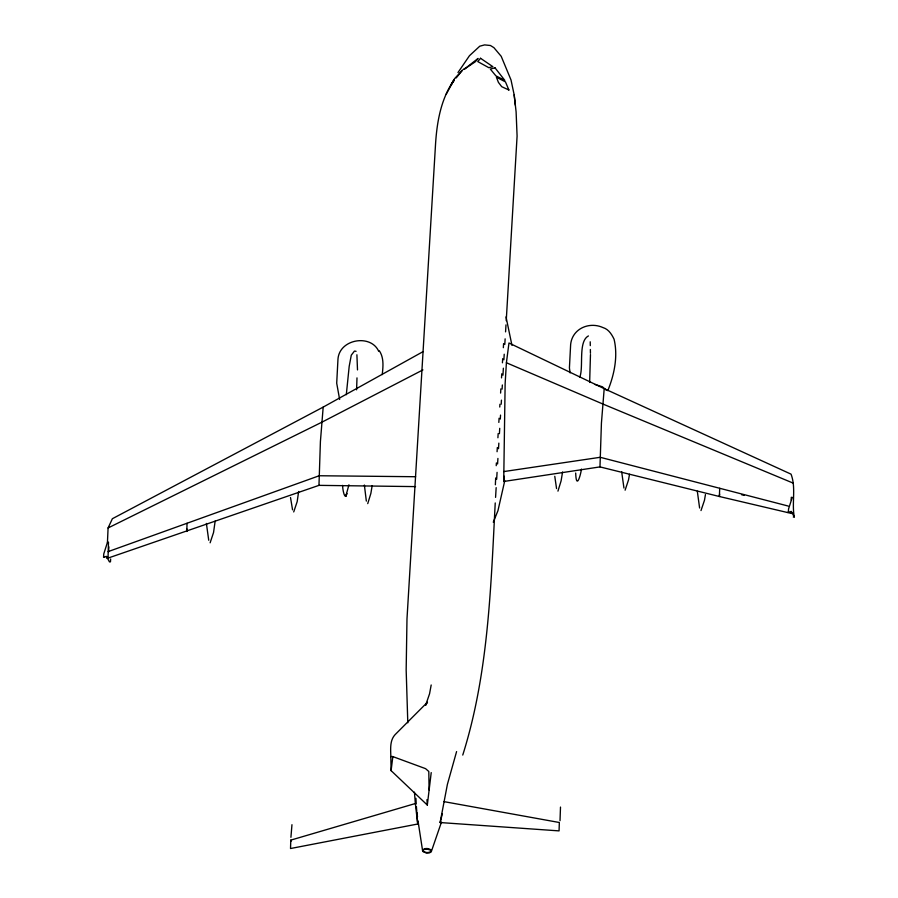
<?xml version="1.0" encoding="UTF-8"?>
<svg xmlns="http://www.w3.org/2000/svg" width="898" height="898" viewBox="0 0 898 898"><rect width="100%" height="100%" fill="white"/><g stroke="black" fill="none" stroke-linecap="round" stroke-linejoin="round"><path stroke-width="1.35" d="M791.722 513.51L719.377 496.504L599.976 466.904L503.711 481.485L505.136 383.682L506.405 362.758L508.975 342.991L604.197 388.643L791.048 474.155C796.234 487.85 791.632 502.7 794.27 516.934L793.271 517.001M414.438 792.159L415.347 803.53L290.795 840.124L290.525 848.52L417.716 824.016L416.874 812.813M106.918 558.477L318.97 485.358L320.406 441.569L323.19 407.097L423.104 351.612M599.976 466.904L601.424 423.115L604.197 388.643M104.55 557.254L103.551 557.321L103.764 553.92L107.446 542.347L108.086 527.957L112.373 518.718L323.19 407.097M107.019 557.411L108.041 557.377L108.49 542.145L107.446 542.347M791.205 500.006L791.295 497.312L792.249 497.38L788.556 508.953L788.354 512.354L787.355 512.421M187.076 523.253L186.75 531.481L186.997 529.068M719.702 488.288L719.377 496.504L719.624 494.091M290.918 837.295L291.962 824.701M495.37 484.774L495.674 477.961M110.645 558.983L110.465 561.834L109.466 561.901L106.458 556.367L104.527 557.007M496.224 465.692L496.392 462.908M497.065 451.728L497.324 447.541M497.907 437.764L498.166 433.577M498.839 422.408L499.086 418.221M499.759 407.041L499.928 404.257M500.601 393.077L500.86 388.89M501.522 377.89L501.769 373.77M502.431 362.792L502.678 358.672M503.34 347.694L503.587 343.586M495.236 502.947C490.813 587.55 488.478 673.556 462.751 755.061M495.573 497.38L496.156 487.648M496.661 479.296L497.077 472.348M497.582 463.997L497.919 458.429M498.513 448.697L498.85 443.129M499.411 433.667L499.737 428.324M500.298 419.063L500.534 415.089M501.196 404.223L501.443 400.149M502.105 389.115L502.352 384.984M502.947 375.196L503.374 368.202M503.879 359.817L504.216 354.227M504.799 344.439L505.136 338.849M505.563 331.867L505.989 324.874M506.236 320.721L517.091 136.058L516.103 111.868L514.172 94.84L511.018 79.967L501.196 56.305L493.911 47.661L490.443 45.506L484.606 44.9L479.757 46.202L469.441 55.743L457.969 72.558M356.989 377.89L356.596 389.833M590.469 354.575L589.649 382.481M382.222 374.623C383.143 366.642 384.052 357.797 379.326 350.759M108.512 552.169L108.905 546.848M560.015 820.682L560.498 807.066M579.693 377.272C583.925 367.619 577.818 341.532 588.415 335.942M346.302 394.716L349.187 366.384L351.286 355.17L354.452 351.073L356.068 351.309M503.711 481.485L504.261 476.209M298.641 491.475L297.182 501.623L293.713 511.939M391.101 770.641L390.821 756.733L391.719 756.464L392.841 756.599L391.101 770.641L427.313 805.057L431.22 772.606M372.142 485.751L370.874 493.384L367.731 503.632M562.575 471.989L561.093 480.89L557.95 491.139M705.446 494.562L704.47 500.287L701.001 510.569M348.94 484.797L345.775 496.358L346.841 493.451C344.899 502.105 342.329 488.052 342.666 485.38M444.05 801.645L559.342 822.501L559.061 830.886L440.121 822.546L447.395 784.381L456.588 751.57M629.509 474.245L628.544 479.858L625.109 490.185M431.186 684.983L429.558 693.795L425.652 705.199L427.459 702.236L395.041 734.71C389.597 740.614 390.709 749.347 390.821 756.733M581.466 469.07C580.377 476.288 576.269 489.825 575.685 473.022M504.777 480.654L497.952 510.693L493.283 522.198M440.121 822.546L442.4 813.633M441.502 821.996L431.309 851.618L429.57 852.853L426.348 853.066L422.7 851.405L418.008 820.907M210.121 542.807L213.544 532.514L215.15 521.132M607.789 390.686C614.333 374.612 618.116 356.225 614.064 339.186C611.684 334.247 608.518 329.184 602.917 327.557C589.223 321.338 572.25 328.668 570.645 344.45L569.422 367.933L570.107 372.883M463.963 69.438L478.062 58.437L475.345 61.726L463.963 69.438L464.389 68.45M446.25 94.122L454.018 80.045C441.12 98.567 437.068 121.129 435.597 143.22L406.985 618.947L406.165 669.998L407.804 722.811M450.684 85.49L454.018 80.045M453.849 80.91L451.503 83.873L454.646 78.564L462.582 70.022L456.195 77.935M422.599 850.63L424.35 849.418L427.583 849.205L430.49 850.114L431.309 851.618M422.913 369.909L321.574 422.352L108.086 527.957M108.198 551.596L319.205 475.749L415.617 476.726M788.354 512.354L791.261 511.411L794.27 516.934M503.789 471.573L600.212 457.295L788.298 506.068M791.767 512.343L790.801 512.477L791.823 512.444M106.963 557.31L107.996 557.31M318.97 485.358L415.527 486.615M595.004 384.445L602.401 386.791L606.565 390.372M741.602 494.731L744.285 495.415M792.889 482.989L602.58 403.898L506.405 362.758M392.841 756.599L425.573 768.654L428.806 771.494L429.076 789.993M422.745 850.799C424.833 852.92 429.255 853.302 431.354 851.035L431.242 850.238C429.143 848.139 424.732 847.734 422.644 850.024L422.7 851.405M290.795 840.124L291.278 841.011M339.635 399.464L336.705 383.21L337.94 359.728C338.827 338.961 370.896 333.652 378.698 351.309M356.899 354.766L357.505 369.909M506.023 316.882L511.961 345.36M208.729 540.259L206.394 523.444M623.953 488.052L621.64 471.596M699.609 508.021L697.319 491.217M290.503 497.492L292.557 509.817M554.773 476.31L556.558 488.591M366.339 501.084L364.375 485.032M416.975 812.668L417.491 816.787M514.172 94.84L515.362 105.268M415.347 803.53L417.716 824.016M416.403 806.539L416.784 811.556M426.965 799.647L427.313 805.057M415.92 798.311L416.234 803.89M590.222 341.812L590.289 345.64M590.368 349.468L590.446 353.307M480.542 58.28L477.747 61.569L488.815 67.687L492.845 66.665L480.542 58.28M495.011 67.833L490.319 69.079L495.887 75.847L504.822 80.371L495.011 67.833M508.885 90.002L501.701 86.679L498.412 82.358L496.403 77.183L505.473 81.898L508.885 90.002"/></g></svg>
